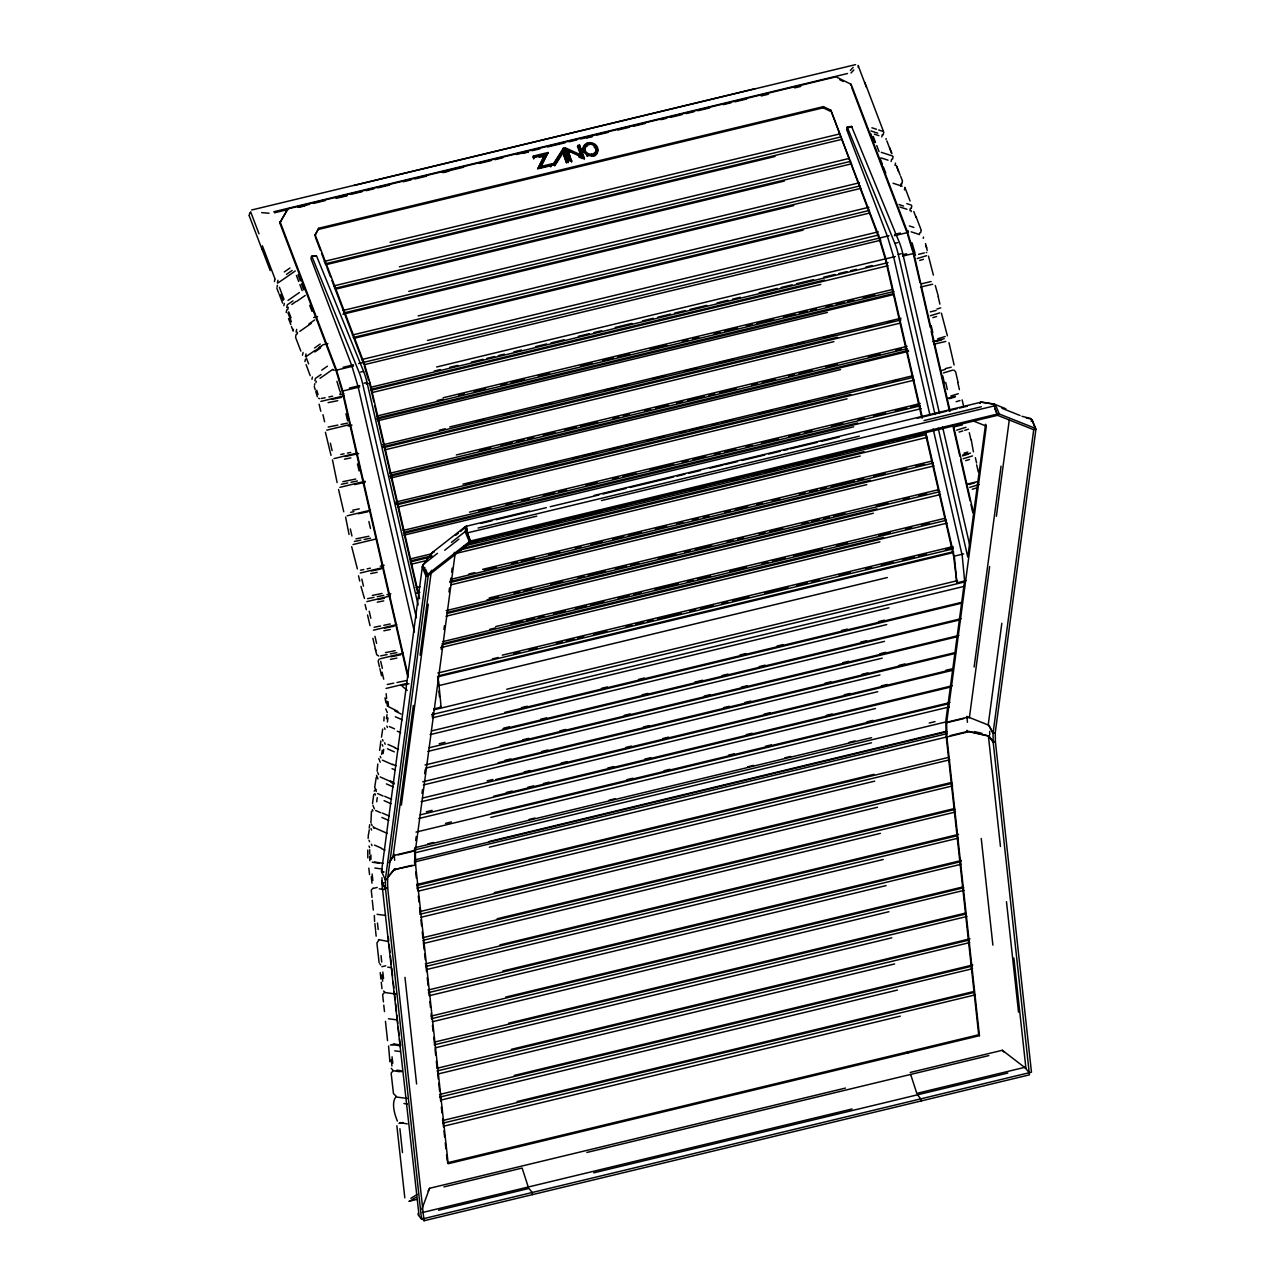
<?xml version="1.0" encoding="UTF-8"?>
<svg xmlns="http://www.w3.org/2000/svg" width="1285" height="1285" viewBox="0 0 1285 1285"><rect width="100%" height="100%" fill="white"/><g stroke="black" fill="none" stroke-linecap="round" stroke-linejoin="round"><path stroke-width="1.5" d="M460.576 531.476L466.423 526.143L466.664 530.785L470.808 542.254L428.258 575.584L426.01 576.146L385.355 879.582L387.572 879.052L428.226 575.616L426.813 575.005L423.456 566.91A5.011 2.474 51.2 0 1 423.456 564.324L437.446 553.321M414.621 848.421L414.846 864.098M938.195 428.21L967.782 557.064L985.563 424.291L986.334 426.154L946.643 722.716L946.868 737.012L979.459 1035.694L448.176 1163.728L415.601 865.03L415.36 850.734L455.067 554.172L454.296 552.325M340.156 394.126L340.621 391.909M368.393 834.254L368.136 838.43M372.521 803.559L373.726 794.483M380.89 740.979L379.637 750.36M384.135 716.805L383.878 720.981M371.477 811.269L370.899 822.882M377.806 764.029L377.083 771.161M368.666 833.965L369.213 829.837M376.232 777.425L374.722 787.127L376.296 791.496M382.705 729.157L381.484 737.108M369.229 828.054L369.678 824.697M381.693 754.407L382.239 750.263M386.464 718.781L387.026 714.637M376.698 801.76L377.244 797.616M383.155 753.492L383.717 749.348M387.379 722.009L387.942 717.865M381.629 870.732L422.428 566.187M389.162 862.524L393.13 856.356L413.352 705.465M420.083 655.173L431.455 570.363M401.37 805.053L428.29 604.191M415.681 840.551L416.195 836.615M421.994 793.343L422.524 789.408M424.628 773.666L425.158 769.731M432.274 716.628L432.804 712.693M441.285 649.423L441.815 645.455M443.935 629.602L444.465 625.65M448.979 591.951L449.509 588M450.312 582.041L450.842 578.089M451.645 572.146L452.175 568.179M993.466 404.438L993.723 404.711A4.771 2.024 85 0 1 993.98 405.096L997.545 415.328L470.808 542.254L469.314 541.708L465.957 533.612A4.979 1.301 56.6 0 1 465.475 531.364L465.282 526.77M974.126 667.027L1001.047 466.166M989.627 566.605L969.404 717.496L989.064 725.35L993.048 733.333L993.16 741.863L995.377 741.333L995.265 732.803L993.048 733.333M996.373 516.297L1009.335 419.569M1001.834 623.273L988.245 724.66L993.064 733.141L995.265 732.611L1035.935 429.174L1032.578 421.078A4.979 4.16 -9.2 0 0 1030.024 418.814L1026.185 417.85M993.064 733.141L1033.718 429.704L1035.389 428.355L1032.032 420.259A5.011 4.064 -64.3 0 0 1029.638 418.219L1021.977 416.308M466.889 528.456L467.049 533.243L470.744 542.286L467.081 533.05M279.841 222.915L287.679 208.941L835.973 76.827L851.168 84.312L907.258 231.348A4.995 1.237 76.5 0 1 907.644 232.521L913.523 252.149A4.995 1.237 76.5 0 1 913.86 253.402L950.097 411.184M249.21 215.494L249.772 212.748M287.438 210.114L287.647 209.134M274.412 281.592L274.605 280.676M274.701 280.226L274.894 279.311M277.367 283.021L277.945 280.275M277.03 287.069L277.415 285.238M283.873 305.685L284.338 303.388M286.732 307.565L287.31 304.818L292.98 300.883M286.202 312.528L286.78 309.781M287.76 309.573L288.242 307.276M293.125 330.679L293.414 329.313M318.712 228.248L314.809 235.669L318.712 228.248L823.428 106.623L830.833 110.205L879.582 238.03A4.995 1.237 76.5 0 1 879.968 239.187L885.863 258.815A4.995 1.237 76.5 0 1 886.184 260.068L922.421 417.866M296.096 332.108L296.385 330.743M296.482 330.277L296.674 329.362M295.662 336.606L296.144 334.309M297.124 334.116L297.51 332.285M302.489 355.222L303.067 352.476M305.461 356.652L306.023 353.905M304.93 361.599L305.396 359.318M311.95 379.3L312.432 377.019M314.905 380.745L315.387 378.449L321.057 374.513M314.504 385.082L314.793 383.749M315.965 382.593L316.255 381.243M332.462 459.853L337.104 482.582M345.601 517.052L349.038 534.48M533.371 156.047L533.693 158.697L533.371 156.047L548.036 152.513L540.535 167.676L551.827 164.946L552.068 163.773L540.776 166.488L540.535 167.676M538.222 168.303L544.824 154.891L533.934 157.525M552.068 163.773L550.606 166.857L551.827 164.946M563.199 149.333L563.44 148.16L568.259 162.601L563.199 149.333L553.257 164.898M562.83 153.092L563.071 151.919L566.605 163.002L563.456 154.746M564.918 148.915L565.159 147.743L581.527 155.212L581.286 156.385L564.918 148.915L569.335 160.529M568.115 150.763L571.616 161.798L568.115 150.763L584.466 158.232L579.39 144.932L577.511 146.506L581.286 156.385M584.225 159.404L579.39 144.932M587.02 144.257L587.261 143.085L587.582 145.751L587.02 144.257A7.614 6.553 11.8 0 0 583.229 152.064M593.574 156.079L593.734 155.292A7.614 6.553 11.8 0 0 597.525 147.502A7.614 6.553 11.8 0 0 588.932 142.683L588.964 144.611M589.413 144.562L588.932 142.683M591.486 155.951L591.518 154.216A5.863 5.044 11.8 0 1 585.141 150.49A5.863 5.044 11.8 0 1 587.839 144.579M592 156.095L591.518 154.216M593.011 154.602L593.172 153.815A5.863 5.044 11.8 0 0 595.871 147.903A5.863 5.044 11.8 0 0 589.494 144.177M318.471 229.437L823.187 107.812L823.428 106.623M921.827 417.898L885.429 259.442L879.39 239.347L830.833 110.205M850.541 83.894L850.927 85.485M858.235 67.43L858.525 66.049M935.046 414.541L898.279 254.446A20.496 5.06 76.5 0 0 894.842 243.331L847.217 127.054L846.622 129.416L887.533 236.713L893.782 257.562L930.003 415.296M881.799 136.949L882.265 134.652M883.164 134.909L883.357 133.993M883.454 133.528L883.646 132.612M885.975 139.455L886.168 138.539M891.147 161.476L891.629 159.195M892.625 158.987L893.091 156.706M895.051 165.363L895.533 163.083M900.512 186.02L900.705 185.104M900.801 184.654L900.994 183.739M901.877 183.98L902.166 182.615M902.263 182.149L902.456 181.233M904.415 189.907L904.897 187.626M909.876 210.563L910.358 208.282M911.242 208.523L911.82 205.777M911.097 211.656L911.29 210.74M919.321 234.657L919.707 232.826M920.703 232.617L921.072 230.786M923.256 238.384L923.529 237.05M973.42 451.854L971.219 439.647M371.236 890.152L372.971 888.192M374.337 915.45L374.577 921.554M382.625 994.606L384.36 992.646M388.584 1046.022L389.885 1061.795M421.849 1209.249L429.575 1188.288L845.466 1088.074M418.219 1213.072L418.107 1214.839L421.544 1219.16L1031.469 1072.188L995.393 741.573L993.177 742.12L988.84 736.176L969.613 731.808A2.65 1.189 -9.3 0 0 967.589 732L946.868 737.012M374.176 791.142L375.911 789.327M908.415 231.894L908.238 230.85M428.098 1191.083L429.575 1188.288M1004.292 1052.238L1002.332 1050.279L910.23 1072.461M544.824 154.891L537.564 168.881L550.847 165.685M540.776 166.488L548.036 152.513M563.071 151.919L554.943 164.689L552.518 165.283L563.44 148.16M554.686 165.877L561.818 154.698M389.162 862.717L393.114 856.565A2.65 1.654 1.3 0 1 394.623 855.746L394.27 854.348M851.489 126.219L899.275 242.255A20.496 5.06 76.5 0 1 902.712 253.386L939.48 413.481M432.033 552.823L422.861 565.127A4.979 3.759 20 0 0 422.653 568.05L426.01 576.146M387.717 877.269L393.322 870.443A2.65 1.815 -3 0 1 394.8 869.447L412.099 865.303M387.733 877.51L393.338 870.684A2.65 1.14 -3.5 0 1 394.832 870.009M378.946 659.398L378.175 661.277L379.444 666.899M850.333 70.466L853.144 67.414M851.023 72.988L853.834 69.952M432.386 552.454L465.427 526.561M455.709 535.299L458.392 533.195M451.453 542.334L465.475 531.364M444.706 550.253L458.873 539.154M426.813 575.005L469.314 541.708M455.067 554.172L471.177 541.547M994.911 408.839L997.594 415.328L999.28 413.995L1035.389 428.355M1031.196 420.918L1032.032 420.259M926.292 252.631L926.774 252.262M295.277 270.974L278.267 282.78M319.017 347.657L323.354 344.589M332.687 369.454L319.981 378.32M284.306 271.954L289.976 268.019M286.459 274.38L292.129 270.428M288.001 300.433L299.341 292.562M291.791 304.481L296.032 301.525M296.755 301.365L305.252 295.454M308.946 323.949L314.616 319.997M299.79 331.353L311.131 323.483M314.536 347.994L320.206 344.059M314.761 350.612L306.344 356.411M315.467 350.452L321.138 346.516M314.825 351.962L320.495 348.026M321.748 370.128L327.418 366.177M410.879 1198.311L417.191 1194.424M409.449 1201.363L415.762 1197.459M287.23 210.178L279.761 222.915L335.883 370.16L342.019 390.56L407.907 677.436M378.673 940.427L376.907 942.981L379.107 962.722M392.905 1070.999L391.138 1073.136L393.467 1093.567L397.017 1097.101L407.152 1098.45M395.764 1097.117C391.266 1102.739 394.607 1114.577 397.37 1121.098M1002.332 1050.279L1025.478 1068.06L1029.221 1072.766M917.201 258.558L926.565 255.683M919.707 260.437L923.449 259.297M936.926 309.043L940.748 307.87M930.324 315.757L939.704 312.898M932.83 317.636L936.588 316.495M937.697 338.806L945.198 336.509M936.235 341.505L941.857 339.786M941.311 370.61L945.134 369.438M943.463 372.955L952.844 370.096M950.836 396.005L958.321 393.724M949.374 398.703L954.996 396.985M956.152 401.723L959.991 400.551M956.602 430.17L965.967 427.295M959.108 432.049L962.851 430.909M964.73 430.33L968.472 429.19M963.975 453.22L967.717 452.063M962.513 455.902L968.135 454.183M963.172 458.761L972.536 455.902M965.678 460.656L969.42 459.5M969.083 484.509L974.705 482.791M969.741 487.368L979.106 484.509M972.247 489.248L975.99 488.107M251.635 210.001L755.243 88.633M353.905 185.522L855.569 64.619M273.817 211.752L847.538 73.502M274.428 212.796L288.081 209.503M297.831 207.158L309.54 204.331M313.444 203.399L325.153 200.572M340.766 196.814L346.629 195.4M350.532 194.469L362.242 191.642M366.145 190.694L373.935 188.815M377.838 187.883L389.548 185.056M403.217 181.763L411.023 179.884M414.926 178.936L426.636 176.125M442.249 172.367L463.708 167.178M479.321 163.42L491.031 160.609M494.934 159.661L502.74 157.782M516.393 154.489L528.103 151.662M532.006 150.731L539.812 148.851M547.619 146.972L565.175 142.731M569.078 141.8L576.885 139.904M580.788 138.973L592.497 136.146M596.401 135.214L608.11 132.387M617.86 130.042L629.57 127.215M633.473 126.267L645.182 123.456M660.795 119.698L666.658 118.284M670.561 117.337L682.271 114.526M686.174 113.578L693.964 111.699M697.867 110.751L709.577 107.94M723.246 104.647L731.053 102.768M734.956 101.82L746.665 98.993M299.019 207.319L304.802 205.921M336.06 198.388L347.255 195.706M442.956 172.64L448.786 171.226M522.61 153.445L528.44 152.032M586.715 137.993L592.546 136.579M761.186 95.957L768.43 94.207M794.644 87.878L800.764 86.416M533.13 157.22L547.796 153.686M577.511 146.506L579.149 146.104M539.138 157.38L544.583 156.079M566.862 161.83L568.5 161.428M571.857 160.609L570.219 161.01L565.159 147.743M312.094 256.213L316.495 255.811L363.575 371.349A20.496 5.06 76.5 0 1 367.012 382.464L418.123 605.042M847.056 127.295L850.75 126.412M414.429 632.011L358.081 386.656L351.833 365.791L310.922 258.51L311.516 256.149L315.757 255.988M848.502 127.6L852.196 126.717M390.078 242.287L838.896 134.122M324.222 261.417L841.354 136.788M325.169 263.859L840.326 139.728M326.165 264.646L774.984 156.497M399.426 266.83L848.261 158.665M333.586 285.961L850.702 161.332M334.518 288.402L851.65 163.789M335.513 289.189L784.332 181.04M408.791 291.374L859.569 182.743M313.668 317.556L317.572 316.608M342.95 310.488L860.067 185.875M343.882 312.946L860.998 188.333M342.918 314.215L793.696 205.584M418.155 315.917L868.917 207.287M352.299 335.032L869.431 210.419M323.965 344.541L327.868 343.609M353.246 337.489L868.419 213.342M354.242 338.276L803.061 230.127M427.503 340.445L878.281 231.83M361.663 359.575L878.779 234.962M343.047 367.317L353.423 364.812M358.611 363.559L889.011 235.749M894.681 234.384L900.335 233.019M280.001 221.534L336.14 368.988A4.995 1.237 76.5 0 1 336.525 370.144L353.504 366.048M894.44 235.701L907.644 232.521M364.812 364.555L880.771 240.215M360.619 372.072L363.575 371.349M894.842 243.331L897.797 242.624M364.057 383.187L367.012 382.464M898.279 254.446L901.235 253.739M436.675 366.98L886.104 258.687M349.327 388.102L359.704 385.596M366.305 384.006L370.08 383.107A4.995 1.237 76.5 0 1 370.401 384.36L419.617 598.649M885.863 258.815L895.292 256.534M902.841 254.719L906.616 253.804M336.525 370.144L342.404 389.773A4.995 1.237 76.5 0 1 342.742 391.025L359.72 386.93M902.536 256.133L913.86 253.402M434.362 371.012L440.241 369.598M449.846 367.285L457.733 365.374M471.354 362.097L483.015 359.286M486.903 358.354L494.677 356.475M498.275 355.608L504.411 354.13M513.775 351.881L521.517 350.002M535.524 346.629L546.703 343.946M551.072 342.886L564.131 339.738M578.298 336.333L589.317 333.666M593.847 332.574L601.621 330.711M615.242 327.418L631.915 323.402M642.452 320.864L653.23 318.262M658.016 317.122L670.658 314.07M674.529 313.138L685.242 310.552M690.029 309.396L706.621 305.396M717.142 302.858L728.017 300.24M732.643 299.132L740.385 297.269M759.13 292.755L777.2 288.402M781.071 287.471L792.186 284.788M796.555 283.728L813.566 279.632M823.685 277.191L834.961 274.476M838.848 273.544L846.927 271.601M850.509 270.733L856.34 269.32M866.074 266.975L872.097 265.529M918.566 254.334L924.397 252.92M340.043 394.672L343.93 393.74M370.706 387.299L888.096 262.606M320.864 401.402L344.203 395.78M371.236 389.275L824.472 280.05M370.883 390.319L887.999 265.706M371.991 392.584L820.81 284.419M443.197 397.756L892.031 289.591M437.189 400.535L443.052 399.121M458.488 395.411L464.447 393.965M473.988 391.668L485.601 388.873M501.102 385.131L506.916 383.733M511.109 382.721L524.344 379.541M538.335 376.168L549.53 373.469M580.515 366L592.144 363.205M602.504 360.7L613.443 358.065M618.053 356.957L629.714 354.146M650.242 349.199L666.658 345.247M682.223 341.489L688.053 340.091M692.856 338.935L698.671 337.521M714.171 333.795L719.986 332.397M724.997 331.177L737.413 328.189M746.392 326.037L752.223 324.623M756.785 323.531L773.602 319.467M783.898 316.993L794.997 314.311M799.399 313.251L807.141 311.388M810.546 310.568L816.377 309.155M826.11 306.826L831.941 305.412M836.198 304.384L843.94 302.521M847.811 301.589L853.626 300.192M863.311 297.847L874.94 295.052M921.377 283.856L931.111 281.511M376.794 416.067L893.91 291.454M326.743 430.154L350.114 424.516M377.196 417.994L893.364 293.606M920.526 287.053L932.701 284.226M348.09 426.026L351.994 425.094M376.81 419.103L893.557 294.586M377.645 420.789L827.411 312.416M449.75 426.957L900.994 318.23M439.374 430.17L445.236 428.756M476.414 421.239L484.204 419.376M503.415 414.734L509.519 413.272M540.696 405.755L551.924 403.056M583.551 395.427L589.397 394.013M604.978 390.271L615.965 387.62M620.559 386.512L628.349 384.633M652.828 378.738L665.357 375.718M684.841 371.012L697.466 367.976M716.869 363.302L733.542 359.286M759.547 353.006L770.55 350.355M786.131 346.613L791.978 345.199M796.427 344.123L804.185 342.26M823.589 337.586L834.832 334.871M866.01 327.354L872.097 325.892M887.63 322.149L893.444 320.752M930.292 311.869L936.139 310.456M382.721 444.851L900.93 319.965M334.004 458.6L357.342 452.979M382.609 446.891L837.611 337.248M358.644 453.637L345.055 456.544M384.022 447.533L899.179 323.386M385.131 449.782L833.949 341.617M456.336 454.954L907.114 346.324M479.369 450.746L490.998 447.935M500.909 445.558L512.297 442.811M516.474 441.799L524.248 439.936M527.798 439.068L533.612 437.671M543.298 435.342L554.911 432.531M565.079 430.089L576.226 427.407M580.627 426.347L597.525 422.267M613.025 418.541L618.84 417.127M623.418 416.035L629.248 414.621M644.797 410.879L650.628 409.465M655.639 408.261L668.136 405.257M676.938 403.137L682.753 401.739M687.571 400.567L704.068 396.599M708.967 395.411L714.797 394.013M719.552 392.857L736.193 388.857M751.741 385.114L757.572 383.701M762.166 382.593L775.08 379.477M788.685 376.2L794.515 374.802M798.965 373.726L812.024 370.578M826.094 367.189L837.29 364.49M868.403 356.989L880.08 354.178M895.629 350.436L901.46 349.022M932.621 341.521L944.234 338.726M389.933 473.265L907.049 348.653M339.866 487.352L365.197 481.249M390.319 475.193L908.431 350.339M933.665 344.268L945.824 341.424M365.117 482.293L354.644 484.574M389.933 476.317L908.607 351.319M390.769 478.004L840.535 369.614M462.889 484.172L912.655 375.782M466.166 484.076L472.013 482.678M481.618 480.365L489.537 478.454M508.78 473.812L514.61 472.414M546.029 464.833L557.304 462.118M572.821 458.376L578.635 456.978M583.053 455.918L596.111 452.77M610.327 449.348L621.33 446.698M625.907 445.59L631.754 444.176M647.335 440.434L653.182 439.02M658.209 437.799L664.024 436.402M679.54 432.66L685.371 431.262M690.19 430.106L702.831 427.054M711.617 424.933L717.464 423.52M722.234 422.379L733.044 419.777M759.114 413.497L771.996 410.381M786.275 406.943L797.326 404.277M801.792 403.201L809.566 401.338M828.488 396.776L834.334 395.362M865.833 387.765L877.189 385.034M892.77 381.276L898.617 379.878M945.374 368.602L951.221 367.189M395.844 502.049L912.607 377.533M347.143 515.815L370.482 510.193M395.571 504.138L850.75 394.447M397.145 504.732L914.278 380.119M398.27 506.981L847.088 398.832M469.475 512.153L920.253 403.538M479.048 511.189L490.709 508.378M506.065 504.684L512.105 503.222M521.565 500.941L529.613 499.014M543.218 495.721L554.879 492.91M558.766 491.978L566.557 490.099M585.992 485.425L597.107 482.742M612.608 479L618.406 477.602M622.936 476.51L635.85 473.41M650.162 469.957L673.485 464.335M682.335 462.198L688.15 460.801M692.936 459.645L705.577 456.609M714.332 454.488L720.162 453.091M724.949 451.935L735.711 449.332M746.248 446.795L752.062 445.397M761.748 443.068L778.485 439.036M788.861 436.531L799.88 433.88M804.362 432.788L812.104 430.925M831.475 426.267L842.655 423.568M858.203 419.826L864.05 418.412M873.768 416.067L885.429 413.256M895.388 410.863L906.824 408.1M910.712 407.168L918.63 405.257M947.655 398.27L955.446 396.39M403.056 530.464L920.188 405.851M353.006 544.551L376.393 538.913M403.458 532.392L857.529 422.974M403.554 533.404L921.281 408.63M403.908 535.202L853.674 426.813M466.471 526.207L529.516 511.012M594.28 495.4L981.114 402.189L992.791 404.004A5.06 1.944 77.7 0 1 993.466 404.486M480.67 523.461L492.219 520.682M496.058 519.75L527.043 512.297M528.777 511.88L546.334 507.639M550.221 506.708L598.987 494.95M602.89 494.018L625.907 488.461M630.196 487.433L673.533 476.992M677.018 476.157L684.953 474.229M688.712 473.33L700.421 470.503M710.171 468.158L723.053 465.058M724.949 464.592L737.478 461.572M742.087 460.464L764.784 455.002M768.687 454.055L780.188 451.292M783.995 450.376L787.801 449.445M790.147 448.883L817.453 442.313M821.356 441.365L839.234 437.061M917.329 418.235L946.756 411.152M948.491 410.734L957.148 408.646M959.654 408.036L967.348 406.188M478.132 528.023L859.247 436.193M924.011 420.58L981.338 406.767M467.628 532.809L536.728 516.168M601.476 500.556L994.365 405.883M470.985 540.905L997.722 413.979M476.012 541.37L925.778 432.981M471.466 543.169L477.361 541.756M508.523 534.239L519.975 531.476M535.508 527.75L541.322 526.336M551.024 524.007L558.782 522.128M572.805 518.755L584.016 516.056M588.385 514.996L601.476 511.848M620.88 507.173L626.711 505.76M652.668 499.512L658.514 498.098M689.692 490.581L706.268 486.597M732.546 480.253L738.377 478.855M753.974 475.097L759.821 473.683M764.479 472.559L777.345 469.459M796.828 464.768L802.675 463.355M807.173 462.279L812.987 460.865M828.52 457.139L839.683 454.44M871.214 446.843L882.538 444.112M898.119 440.353L903.965 438.956M913.699 436.611L919.723 435.149M954.61 426.748L962.417 424.869M380.28 566.171L384.167 565.239M410.895 558.798L431.953 553.723M463.965 546.013L925.746 434.732M360.282 573.014L383.605 567.392M410.638 560.87L431.937 555.746M460.994 548.743L863.873 451.661M410.284 561.93L431.76 556.758M461.026 549.707L927.417 437.318M411.393 564.179L427.005 560.421M454.328 553.835L860.227 456.03M422.669 568.05L424.869 567.52M1031.469 421.335L1032.578 421.078M1035.935 429.174L1033.718 429.704L997.594 415.328M482.614 569.367L931.432 461.203M468.848 574.01L474.679 572.612M484.349 570.283L496.074 567.456M511.462 563.746L517.277 562.348M521.357 561.368L534.705 558.14M548.566 554.799L559.875 552.084M575.375 548.342L581.189 546.944M590.875 544.615L602.488 541.804M612.736 539.347L623.803 536.68M628.301 535.588L641.231 532.472M655.511 529.034L666.417 526.4M676.906 523.878L682.737 522.465M692.454 520.136L698.301 518.722M703.216 517.534L709.031 516.136M724.515 512.41L730.33 510.996M735.245 509.824L747.758 506.804M756.624 504.668L762.455 503.254M772.189 500.925L779.963 499.046M799.399 494.356L805.229 492.958M809.743 491.866L817.501 490.003M820.794 489.2L826.624 487.802M831.058 486.726L854.3 481.136M858.171 480.204L863.986 478.791M873.671 476.462L885.285 473.667M900.512 469.989L906.6 468.527M916.06 466.246L924.027 464.335M962.738 455.002L970.512 453.123M386.93 594.73L390.833 593.782M416.195 587.679L420.099 586.731M451.324 579.214L933.328 463.066M366.851 601.621L390.174 595.999M450.135 581.543L870.443 480.253M450.023 582.539L933.97 465.925M416.019 593.252L419.922 592.321M451.147 584.787L866.797 484.638M489.183 597.959L938.002 489.81M487.031 599.822L498.66 597.011M514.145 593.284L519.959 591.887M524.039 590.907L531.813 589.028M550.96 584.418L562.573 581.607M578.073 577.881L583.888 576.483M588.193 575.439L605.187 571.343M615.419 568.886L626.502 566.203M630.967 565.127L638.757 563.264M658.193 558.573L675.701 554.349M684.6 552.213L690.414 550.799M695.137 549.675L711.713 545.675M727.214 541.933L733.028 540.535M737.911 539.363L743.742 537.949M759.307 534.207L765.137 532.793M769.827 531.669L782.645 528.585M802.081 523.894L807.912 522.497M811.799 521.549L819.589 519.686M823.476 518.738L829.307 517.341M833.74 516.265L844.855 513.582M876.354 506.001L887.983 503.19M903.194 499.528L909.282 498.066M918.743 495.785L926.726 493.858M967.364 484.076L977.082 481.73M446.184 610.632L939.881 491.657M373.405 630.212L396.744 624.59M447.019 612.479L877.012 508.86M446.843 613.491L940.54 494.516M446.007 616.222L873.366 513.229M495.737 626.566L944.571 518.401M489.73 629.345L495.592 627.931M511.157 624.189L522.658 621.41M526.529 620.478L534.496 618.567M538.158 617.683L543.957 616.286M553.642 613.957L565.272 611.146M575.327 608.721L586.57 606.006M590.875 604.978L604.014 601.814M618.101 598.424L629.184 595.742M633.65 594.666L641.424 592.803M655.045 589.51L678.368 583.888M687.298 581.736L693.113 580.338M697.819 579.214L710.541 576.146M729.912 571.472L746.424 567.488M761.989 563.746L767.82 562.332M772.526 561.208L785.312 558.124M793.825 556.068L822.255 549.225M836.439 545.804L847.538 543.121M878.651 535.636L890.312 532.825M905.877 529.067L911.707 527.669M921.425 525.324L929.2 523.445M442.988 641.584L946.451 520.264M379.974 658.82L403.313 653.198M441.96 643.881L883.582 537.467M443.646 644.444L947.109 523.124M440.867 647.64L879.92 541.836M502.307 655.173L953.085 546.543M492.428 658.884L498.275 657.47M513.727 653.76L519.67 652.314M529.227 650.017L537.162 648.106M556.341 643.48L562.445 642.018M566.332 641.07L574.106 639.207M577.993 638.26L583.84 636.862M593.558 634.517L606.697 631.353M626.068 626.678L631.883 625.281M635.754 624.349L643.512 622.486M647.383 621.538L653.182 620.141M657.727 619.049L681.05 613.427M689.997 611.274L695.795 609.877M700.502 608.753L713.239 605.669M721.881 603.597L727.712 602.183M732.611 601.011L749.107 597.027M764.655 593.284L787.994 587.663M796.523 585.607L807.446 582.972M812.024 581.864L819.766 580.001M839.137 575.343L850.22 572.66M865.769 568.918L871.599 567.504M881.333 565.175L892.995 562.364M903.05 559.939L914.39 557.208M918.55 556.196L926.292 554.333M945.487 549.707L953.277 547.828M437.848 673.003L953.02 548.872M386.046 688.439L407.345 683.299M438.346 675.83L953.566 551.683M401.177 685.628L408.951 683.749M438.121 676.729L953.47 552.534M966.111 580.627L956.875 582.86L954.562 558.429A4.995 1.237 76.5 0 0 954.177 556.18L963.621 553.899M438.522 685.692L887.341 577.527M506.724 689.258L957.502 580.627M433.72 708.934L441.108 707.152L438.779 682.721A4.995 1.237 76.5 0 0 438.41 680.472L437.51 676.569M433.88 709.834L964.794 581.896M431.776 714.653L964.505 586.281M432.354 717.849L888.979 607.805M521.453 707.649L527.316 706.236M601.46 688.375L607.323 686.961M638.549 679.428L644.395 678.03M740.015 654.981L745.878 653.567M777.088 646.05L782.95 644.636M841.498 630.533L847.345 629.12M878.571 621.603L884.417 620.189M504.844 712.388L961.469 602.36M431.471 730.956L962.256 603.05M430.106 734.618L886.73 624.59M439.213 743.71L445.06 742.296M503.608 728.193L509.454 726.78M540.68 719.263L546.527 717.849M642.147 694.799L648.009 693.386M694.832 682.11L702.638 680.231M722.154 675.524L728.017 674.111M759.242 666.594L765.089 665.18M860.709 642.131L866.556 640.717M502.596 729.173L961.18 618.663M429.222 747.741L960.007 619.836M427.857 751.404L884.482 641.36M522.818 739.791L528.665 738.377M559.891 730.86L565.753 729.446M624.285 715.343L630.148 713.93M704.292 696.068L710.155 694.655M741.381 687.122L747.227 685.724M842.848 662.674L848.71 661.261M879.92 653.744L885.783 652.33M500.347 745.942L958.931 635.449M425.03 764.993L957.759 636.605M425.608 768.189L882.233 658.145M504.957 760.335L510.82 758.921M542.029 751.404L547.892 749.99M643.512 726.957L649.359 725.543M723.519 707.666L729.366 706.252M744.979 702.493L750.842 701.08M824.986 683.218L830.849 681.805M862.058 674.288L867.921 672.874M899.147 665.341L904.993 663.943M498.098 762.728L954.723 652.684M422.781 781.762L955.51 653.39M423.359 784.958L879.984 674.93M487.095 780.878L492.958 779.465M524.184 771.948L530.03 770.534M561.256 763.001L567.103 761.603M625.65 747.485L631.497 746.071M662.723 738.554L668.586 737.14M764.206 714.107L770.052 712.693M844.213 694.816L850.06 693.418M881.285 685.885L887.132 684.471M945.68 670.368L951.526 668.955M495.849 779.513L952.474 669.469M422.476 798.065L953.261 670.16M421.111 801.744L877.735 691.699M426.315 811.767L432.162 810.353M506.322 792.476L512.169 791.078M527.782 787.303L533.628 785.906M543.394 783.545L549.241 782.131M607.789 768.028L613.652 766.615M644.861 759.098L650.724 757.684M746.344 734.635L752.191 733.237M826.351 715.36L832.198 713.946M493.601 796.282L952.185 685.772M420.227 814.851L951.012 686.945M418.862 818.513L875.487 708.485M445.526 823.364L451.388 821.95M627 779.642L632.862 778.228M664.088 770.695L669.935 769.297M728.483 755.178L734.329 753.765M765.555 746.248L771.418 744.834M867.022 721.801L872.884 720.387M491.352 813.068L949.936 702.558M416.035 832.102L948.764 703.714M490.774 817.421L949.358 706.911M427.664 843.908L433.527 842.494M529.147 819.461L534.994 818.047M609.154 800.169L615.001 798.772M747.693 766.792L753.556 765.378M784.766 757.861L790.628 756.447M849.176 742.328L855.023 740.931M929.183 723.053L935.03 721.64M414.959 847.714L871.583 737.67M414.268 850.044L946.997 721.672M415.392 850.268L394.64 855.28A2.65 2.233 5 0 0 393.13 856.356M946.659 722.25L967.396 717.255A2.65 2.168 12.3 0 1 969.42 717.48M398.077 854.894L415.36 850.734M946.643 722.716L963.927 718.54M414.878 852.822L871.503 742.794M489.119 841.514L945.744 731.47M414.412 860.018L947.141 731.647M414.22 862.042L946.949 733.671M385.339 879.791L387.556 879.245L387.685 887.774L385.468 888.304L385.339 879.791L381.902 872.258L383.01 872.001M384.103 871.921L381.886 872.451A5.011 3.502 0.3 0 1 382.047 869.768M950.29 735.598L967.573 731.438A2.65 1.751 2.7 0 1 969.597 731.55L988.824 735.919L993.16 741.863M489.344 847.201L945.985 737.156M394.479 869.559L415.601 865.03M382.255 880.723A5.011 3.036 -1.5 0 0 382.014 883.036L383.685 882.634M421.544 1219.16L385.484 888.561L382.047 883.277L383.717 882.875M373.309 888.385L377.196 887.453M385.484 888.561L387.701 888.015L424.034 1220.75L1029.446 1074.854L993.177 742.12M417.304 884.401L873.928 774.357M416.774 885.558L947.559 757.636M417.063 888.16L949.792 759.788M418.043 891.18L874.667 781.151M494.307 892.641L950.932 782.597M419.633 911.659L952.362 783.288M419.906 914.278L952.651 785.906M420.902 917.297L877.527 807.269M497.15 918.759L953.791 808.715M422.476 937.777L955.205 809.405M422.765 940.395L955.494 812.008M423.745 943.415L880.37 833.371M381.854 966.722L385.757 965.79M500.01 944.877L958.578 834.367M425.319 963.895L956.104 835.989M425.608 966.513L958.337 838.125M426.588 969.533L883.229 859.488M502.853 970.978L961.437 860.468M428.178 990.012L960.907 861.625M428.467 992.614L961.196 864.243M429.447 995.65L886.072 885.606M505.712 997.096L962.337 887.068M431.021 1016.13L963.75 887.742M431.31 1018.732L964.039 890.36M432.29 1021.752L888.915 911.724M390.415 1045.074L394.302 1044.127M508.555 1023.213L965.18 913.169M435.824 1041.766L964.649 914.326M434.153 1044.85L966.898 916.478M435.133 1047.869L891.774 937.825M511.398 1049.331L969.982 938.821M436.723 1068.349L969.452 939.978M437.012 1070.967L969.741 942.58M437.992 1073.987L894.617 963.943M514.257 1075.433L972.825 964.939M439.566 1094.467L972.311 966.095M439.855 1097.069L972.584 968.697M440.835 1100.105L897.46 990.06M398.96 1123.411L402.848 1122.48M517.1 1101.55L973.725 991.522M442.425 1120.584L973.195 992.679M442.699 1123.186L975.443 994.815M443.694 1126.206L900.319 1016.178M447.421 1162.78L978.704 1034.762L979.459 1035.694M443.919 1186.906L522.112 1168.065L528.264 1187.019M586.86 1152.468L988.84 1055.595M408.983 1201.314L416.758 1199.435M422.363 1212.542L852.051 1108.987M418.99 1214.903L381.79 882.57M438.587 1210.229L528.938 1188.448L532.231 1192.528L532.472 1194.616M593.702 1172.852L1007.842 1073.039M321.411 398.462L325.137 397.707M328.864 396.953L332.59 396.198M331.932 399.346L341.617 397.37M328.077 402.639L337.762 400.679M328.157 427.054L337.843 425.094M341.071 424.435L347.528 423.118M340.814 454.456L344.123 453.782M347.416 453.107L350.709 452.432M344.444 459.195L350.885 457.878M342.838 481.666L355.752 479.048M341.296 484.268L347.737 482.951M350.966 482.293L357.423 480.976M352.7 510.193L359.286 508.86M350.66 512.329L353.953 511.655M358.194 513.759L367.879 511.783M355.977 538.865L368.891 536.247M354.419 541.467L360.876 540.15M364.105 539.491L370.562 538.19M360.507 570.203L363.8 569.528M367.092 568.853L370.385 568.179M371.333 570.958L381.019 568.982M370.706 573.592L377.164 572.291M372.345 595.421L382.031 593.445M367.558 598.665L374.015 597.348M377.244 596.706L383.701 595.389M377.902 599.565L384.36 598.248M377.276 602.199L383.733 600.882M374.128 627.273L380.585 625.956M383.813 625.297L390.271 623.98M384.472 628.156L394.158 626.197M383.846 630.807L390.303 629.489M385.484 652.619L395.154 650.66M380.697 655.88L387.154 654.563M390.383 653.904L396.84 652.587M391.042 656.764L400.727 654.788M390.415 659.398L396.872 658.081M387.267 684.471L393.724 683.154M396.953 682.496L406.638 680.536M1025.334 1068.028L1024.547 1067.385L916.815 1093.39L910.663 1074.437M935.271 285.495L938.419 296.626M357.391 568.95L351.688 546.671M319.724 398.607L318.551 398.382M261.69 212.635L269.079 213.23M319.098 404.213L320.8 411.28M377.083 914.31L385.5 915.418M388.472 1018.764L396.904 1019.872M399.169 1071.642L393.29 1070.662L391.234 1068.317M374.851 868.034L381.677 868.965M379.236 888.835L384.36 889.525M388.343 941.536L378.465 939.592M387.781 967.187L391.202 967.637M395.764 993.996L385.629 992.646L383.556 991.072M394.045 1044.046L400.888 1044.978M391.893 1044.641L398.719 1045.556M394.784 1050.841L399.924 1051.532M396.888 1070.164L402.028 1070.855M396.439 1070.983L401.579 1071.674M403.908 1103.526L407.329 1103.992M407.281 1123.909L400.133 1122.624M374.449 862.01L383.075 863.263M372.232 862.203L379.139 863.199M1005.818 408.742L993.915 404.02L982.238 402.189A5.156 3.341 -78.2 0 0 979.989 403.024M378.738 656.025L376.698 654.724L375.316 648.877M974.399 731.615L981.917 733.317M871.921 127.777L876.466 129.255M878.731 129.994L883.261 131.488M870.941 130.958L877.735 133.174M874.362 134.154L878.892 135.648M881.285 152.321L892.625 156.015M881.237 157.943L888.031 160.175M893.075 183.241L902.15 186.213M906.808 203.624L911.338 205.102M899.018 204.572L903.548 206.066M899.95 207.03L906.969 209.262M909.362 225.951L913.892 227.429M911.193 231.83L918.293 234.143M1001.947 408.293L1020.001 415.473M973.757 421.143L986.334 426.154M382.384 760.142L392.76 764.736M380.135 776.927L390.512 781.505M383.123 796.009L377.581 793.552M375.638 810.482L380.874 812.779M373.389 827.251L387.203 833.371M395.362 716.773L402.237 719.809M389.387 726.555L394.543 728.836M397.258 731.181L400.695 732.691M388.006 744.449L394.88 747.485M395.009 747.95L398.446 749.476M387.427 748.802L394.302 751.853M392.632 764.27L396.069 765.78M392.053 768.623L395.491 770.149M390.383 781.039L393.82 782.565M391.009 782.372L394.447 783.898M386.367 783.882L393.242 786.918M384.697 796.298L391.572 799.334M384.119 800.667L390.993 803.703M382.448 813.084L389.323 816.12M381.87 817.437L388.745 820.489M374.529 845.112L381.388 848.148M381.517 848.614L384.954 850.14M578.764 156.915L582.41 158.569M954.016 370.128L955.654 371.863L958.08 382.432M839.876 79.815L843.362 81.501M823.187 107.812L830.592 111.377M334.164 370.353L332.863 369.502M397.932 711.44L388.52 706.67L388.038 701.69M394.8 710.862L401.081 714.042M941.423 313.187L947.382 335.819M364.474 598.457L360.957 586.394M407.233 690.414L402.462 686.415M914.84 253.53L915.546 255.233M928.477 256.101L933.36 275.086M331.016 455.372L325.41 432.258M967.043 731.31L967.605 732.016L966.979 730.346M907.338 1051.965L908.093 1052.897M917.49 1094.82L920.783 1098.9L921.024 1100.988M379.83 963.862L380.713 964.955M518.787 1145.594L519.542 1146.525M421.833 1218.035L424.034 1220.75M956.875 582.86L953.663 556.517L924.959 431.535M440.337 706.124L441.108 707.152M382.031 883.036L385.468 888.304M966.979 716.998L967.444 722.282M394.222 855.007L394.688 860.308M394.415 868.74L394.848 870.041M999.28 413.995L995.923 405.899A4.979 3.309 -77.6 0 0 993.915 404.02M967.011 716.323L967.38 717.705A2.65 1.719 -4.3 0 1 969.388 717.705M425.576 569.11L427.552 573.993M385.982 702.863L384.986 697.9M385.805 708.967L386.399 710.412M386.705 711.135L387.299 712.581M386.849 726.025L387.444 727.471M384.456 727.904L385.05 729.35M384.601 742.81L385.195 744.256M382.496 739.598L383.091 741.043M382.207 744.69L382.801 746.135M380.248 756.383L380.842 757.829M378.754 758.584L379.364 760.029M379.653 760.736L380.248 762.182M377.694 772.446L378.593 774.598M376.505 775.353L377.115 776.799M377.404 777.521L377.999 778.967M374.867 793.584L375.461 795.013M372.907 805.277L373.501 806.723M373.79 807.43L374.401 808.875M372.313 809.63L372.907 811.076M373.357 826.705L373.951 828.15M371.542 824.215L372.152 825.661M370.963 828.584L371.558 830.014M371.381 844.149L372.007 845.642M369.004 840.278L369.598 841.723M368.988 846.028L369.614 847.522M312.062 256.871L359.141 372.425A20.496 5.06 76.5 0 1 362.579 383.54L416.388 617.828M276.853 288.258L278.652 292.932M295.582 337.345L300.835 351.094M900.721 176.463L902.439 180.96M921.168 230.031L915.98 216.474M864.837 82.352L883.743 132.162M889.638 147.614L891.935 153.67M896.689 166.102L900.142 175.194M910.085 201.006L904.881 187.337M858.059 65.374L866.459 87.412M886.843 140.884L891.469 152.995M896.207 165.428L898.52 171.483M913.78 211.495L916.077 217.534M873.254 136.451L875.551 142.506M876.707 145.526L879.02 151.582M870.604 133.447L874.057 142.539M879.952 157.991L882.265 164.046M883.421 167.082L885.734 173.138M851.634 87.332L907.21 233.147M593.172 153.815L593.734 155.292M593.06 155.356L593.413 156.288M577.752 145.334L581.527 155.212M315.05 234.496L363.8 362.322A4.995 1.237 76.5 0 1 364.201 363.478L370.08 383.107M315.484 237.452L320.222 249.868M321.587 253.418L326.326 265.85M327 267.633L330.518 276.837M331.915 280.532L363.767 364.105M298.04 274.733L300.353 280.789M301.509 283.808L303.806 289.864M309.717 305.332L312.014 311.388M296.401 275.456L298.714 281.511M299.871 284.531L302.168 290.587M250.607 211.768L259.008 233.79M279.391 287.278L284.017 299.373M288.756 311.821L291.069 317.861M306.328 357.873L308.625 363.928M262.381 245.804L274.99 278.845M280.885 294.313L283.198 300.369M287.936 312.801L291.39 321.876M249.21 215.784L261.883 248.953M261.803 248.551L270.203 270.589M279.15 294.04L282.62 303.115M288.515 318.568L290.828 324.623M306.071 364.635L308.384 370.69M308.464 371.092L310.199 375.638M291.47 326.551L293.157 330.984M925.473 243.54L926.774 247.86M925.762 245.403L927.24 250.398M911.997 242.72L914.952 252.567M907.74 234.93L912.559 250.993M364.298 365.888L368.57 380.167M336.927 381.292L339.866 391.138M316.736 390.222L318.021 394.559M314.231 386.416L315.259 389.885M315.789 391.604L317.331 396.792M913.089 252.776L919.98 282.652M369.646 383.733L373.855 401.932M404.807 1197.845L396.856 1125.772M338.549 489.457L343.738 511.783M358.515 575.825L359.752 581.093M365.085 604.432L366.321 609.7M954.112 364.988L948.989 342.677M962.128 399.876L963.413 405.45M975.363 457.669L976.568 462.953M938.195 296.723L939.897 304.16M957.775 382.561L959.397 389.612M969.292 432.708L970.914 439.759M976.664 464.833L978.287 471.9M945.712 382.464L947.334 389.532M931.191 325.635L932.814 332.687M942.708 375.782L944.33 382.834M953.229 424.821L974.255 516.393M920.879 286.555L930.276 327.466M931.159 331.353L949.503 411.232M952.635 424.869L959.799 456.03M960.682 459.934L970.079 500.845M970.978 504.732L972.761 512.522M942.612 427.134L969.516 544.278M933.135 428.917L962.208 555.489L964.601 580.74L945.889 720.387L946.049 734.988L978.704 1034.762M925.553 431.503L954.177 556.18M374.738 405.819L403.378 530.496M404.261 534.399L417.689 592.835M342.742 391.025L408.052 675.444M345.97 413.738L347.576 420.789M357.471 463.885L359.093 470.936M368.875 521.485L370.498 528.537M350.323 528.954L351.945 536.006M361.84 579.101L363.462 586.153M369.213 611.226L370.835 618.278M374.963 636.3L376.585 643.351M380.729 661.373L382.352 668.425M330.406 443.18L332.124 450.617M322.985 414.718L324.607 421.785M382.095 672.135L383.717 679.187M367.526 614.985L370.016 625.602M372.891 638.308L375.782 650.676M379.91 668.698L381.533 675.749M437.816 680.504L438.024 681.692M385.452 1021.318L387.556 1040.625M1013.881 958.032L1025.96 1068.638M988.406 736.048L1000.453 846.494M1006.476 901.717L1018.523 1012.162M981.242 838.462L992.887 945.117M415.714 872.065L416.356 878.04M417.015 884.016L417.657 889.991M418.316 895.966L418.974 901.941M419.617 907.917L420.275 913.876M420.918 919.851L421.576 925.826M422.219 931.802L422.877 937.777M423.311 941.76L424.178 949.727M424.612 953.711L425.271 959.686M425.913 965.661L426.572 971.621M427.23 977.596L428.098 985.563M428.531 989.546L429.174 995.522M429.833 1001.497L430.475 1007.472M431.134 1013.447L431.792 1019.423M432.435 1025.398L433.093 1031.373M433.736 1037.332L434.394 1043.308M435.037 1049.283L435.695 1055.258M436.354 1061.233L436.996 1067.209M437.655 1073.184L438.297 1079.159M438.731 1083.143L439.599 1091.11M440.032 1095.093L440.691 1101.052M441.349 1107.028L441.992 1113.003M442.65 1118.978L443.518 1126.945M443.951 1130.928L444.594 1136.904M445.252 1142.879L445.911 1148.854M446.554 1154.83L447.212 1160.789M404.968 977.339L416.597 1083.994M388.295 936.54L388.729 940.491M389.162 944.427L390.014 952.313M390.447 956.265L391.315 964.152M391.748 968.103L392.6 975.99M393.242 981.901L393.901 987.828M394.318 991.763L395.186 999.65M395.619 1003.601L396.471 1011.488M396.904 1015.439L397.772 1023.326M398.189 1027.261L399.057 1035.164M399.49 1039.099L400.342 1046.986M372.12 874.025L372.827 880.466M377.469 923.032L378.175 929.473M381.019 955.59L381.725 962.031M382.818 972.038L383.524 978.479M392.07 1056.816L392.776 1063.257M399.908 1128.728L402.51 1152.565M371.301 876.739L371.991 883.181M381.982 974.753L382.689 981.194M391.234 1059.531L391.941 1065.972M368.827 868.114L369.534 874.555M371.333 891.003L372.024 897.444M372.264 900.271L373.325 910.069M374.883 923.562L375.589 930.003M380.231 972.568L380.922 979.009M381.276 982.238L381.982 988.679M382.721 995.457L383.428 1001.898M383.781 1005.127L384.488 1011.568M375.638 931.223L376.168 936.187M438.908 691.089L439.454 696.727M386.142 693.659L386.608 698.638M386.849 701.128L387.331 706.108M989.659 731.293L989.707 734.827M381.966 877.735L382.014 881.269M370.899 854.943L370.963 859.312M369.646 849.706L369.695 854.075M369.727 856.26L369.791 860.645M367.735 850.124L367.831 857.914M591.261 155.389A5.863 5.044 11.8 0 1 585.061 152.064A5.863 5.044 11.8 0 1 586.795 146.169M587.871 156.401A7.614 6.553 11.8 0 1 586.602 155.822M591.293 143.968A7.614 6.553 11.8 0 1 597.461 149.253A7.614 6.553 11.8 0 1 594.586 155.951M595.614 149.076A5.863 5.044 11.8 0 1 592.931 154.987M593.991 146.843A5.863 5.044 11.8 0 1 595.244 148.289M592.08 155.694A7.614 6.553 11.8 0 1 583.486 150.891A7.614 6.553 11.8 0 1 587.261 143.085M431.471 553.642A5.156 3.855 22.7 0 1 433.816 552.213M381.87 872.274A5.011 3.919 5.6 0 1 382.127 869.286M382.014 883.277A5.011 2.506 -7.9 0 1 382.352 881.333M465.234 526.689A5.156 1.237 56.8 0 1 466.535 527.139M432.065 552.855A5.172 2.875 48.4 0 1 433.8 551.956M979.893 403.121A5.156 2.024 85.6 0 1 981.114 402.141"/></g></svg>
